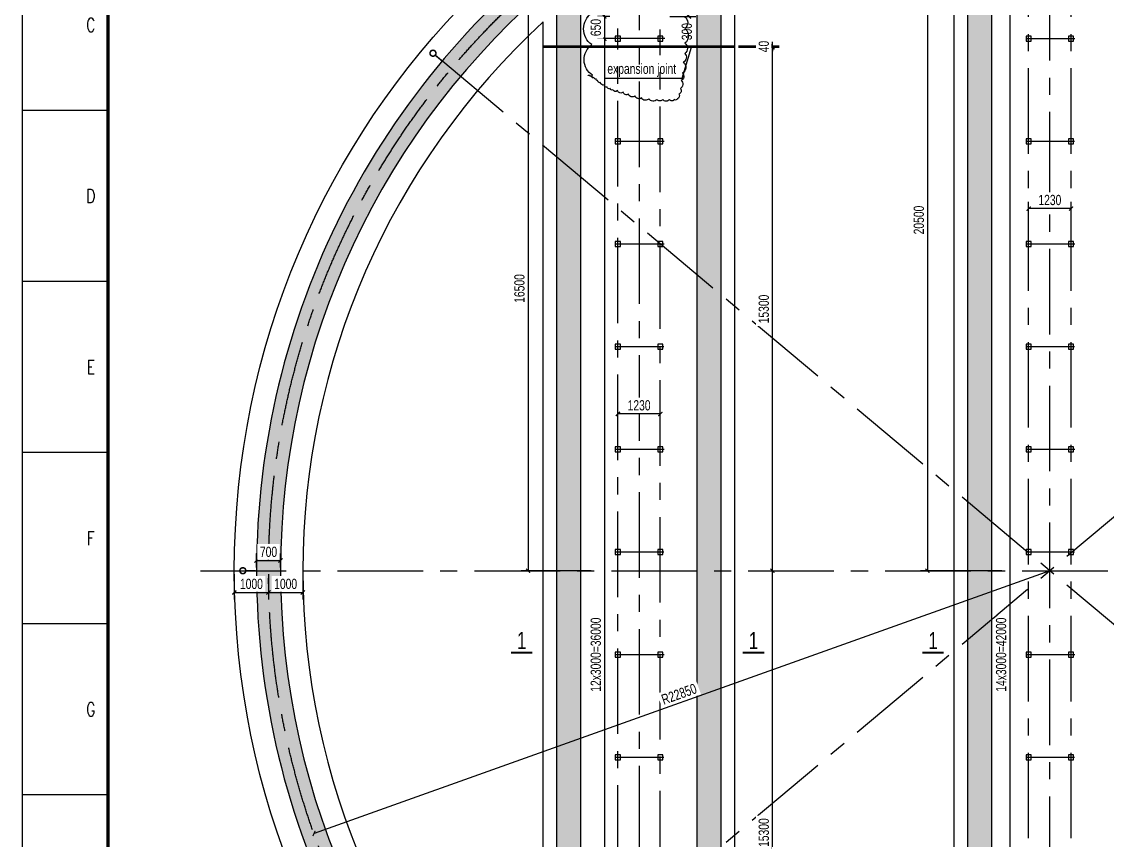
# Model space of a CAD drawing. Extents: x 707031 to 850566, y -411673 to -233438.
# Drawn here: x 707031 to 738745, y -269484 to -245563 of the extents above; entities that cross this region are included whole.
import ezdxf
from ezdxf.enums import TextEntityAlignment as Align

# ---------------------------------------------------------------- set-up
doc = ezdxf.new("R2010")
doc.units = 0
doc.header["$LTSCALE"] = 2000
doc.header["$MEASUREMENT"] = 0
doc.linetypes.add('CENTER', pattern=[2, 1.25, -0.25, 0.25, -0.25])
doc.layers.get('0').update_dxf_attribs({"linetype": 'CONTINUOUS'})
doc.layers.get('DEFPOINTS').update_dxf_attribs({"linetype": 'CONTINUOUS'})
for name, color, linetype in [('5', 7, 'CONTINUOUS'), ('S_01', 3, 'CONTINUOUS'), ('S_02', 151, 'CENTER'), ('S_04', 2, 'CONTINUOUS'), ('S_05', 7, 'CONTINUOUS'), ('S_05_DIMS', 7, 'CONTINUOUS'), ('S_06', 1, 'CONTINUOUS'), ('S_07', 9, 'CONTINUOUS'), ('TK', 1, 'CONTINUOUS')]:
    doc.layers.add(name, color=color, linetype=linetype)
doc.styles.add('KS', font='kstxt.shx', dxfattribs={"width": 0.75, "bigfont": 'kshz.shx'})
doc.styles.add('TK-HZ', font='txt.shx', dxfattribs={"width": 0.8, "bigfont": 'hztxt.shx'})
doc.dimstyles.new('DIM1', dxfattribs={"dimtxt": 300, "dimasz": 120, "dimexe": 200, "dimexo": 100, "dimgap": 100, "dimtad": 1, "dimdec": 0, "dimzin": 14, "dimdsep": 46, "dimtxsty": 'KS', "dimblk": 'ARCHTICK', "dimcen": -900, "dimclrd": 7, "dimclre": 7, "dimclrt": 2, "dimadec": 0, "dimazin": 0, "dimtfac": 1, "dimtdec": 0, "dimtix": 1, "dimtmove": 2, "dimatfit": 2, "dimfxl": 1, "dimtfill": 1, "dimtfillclr": 256, "dimtolj": 1, "dimtzin": 14, "dimarcsym": 0})
doc.dimstyles.new('KS100', dxfattribs={"dimtxt": 300, "dimasz": 120, "dimexe": 200, "dimexo": 100, "dimgap": 100, "dimtad": 1, "dimdec": 0, "dimzin": 14, "dimdsep": 46, "dimtxsty": 'KS', "dimblk": 'ARCHTICK', "dimcen": -900, "dimclrd": 7, "dimclre": 7, "dimclrt": 2, "dimadec": 0, "dimazin": 0, "dimtfac": 1, "dimtdec": 0, "dimtix": 1, "dimtmove": 2, "dimatfit": 2, "dimfxl": 1, "dimtfill": 1, "dimtfillclr": 256, "dimtolj": 1, "dimtzin": 14, "dimarcsym": 0})
doc.dimstyles.new('KS50', dxfattribs={"dimtxt": 300, "dimasz": 120, "dimexe": 200, "dimexo": 100, "dimgap": 100, "dimtad": 1, "dimdec": 0, "dimlfac": 0.5, "dimzin": 14, "dimdsep": 46, "dimtxsty": 'KS', "dimblk": 'ARCHTICK', "dimcen": -900, "dimclrd": 7, "dimclre": 7, "dimclrt": 2, "dimadec": 0, "dimazin": 0, "dimtfac": 1, "dimtdec": 0, "dimtix": 1, "dimtmove": 2, "dimatfit": 2, "dimfxl": 1, "dimtolj": 1, "dimtzin": 14, "dimarcsym": 0})

# ---------------------------------------------------------------- blocks, each defined once
blk = doc.blocks.new('_ArchTick')
at = {"color": 0, "linetype": 'ByBlock', "const_width": 0.3}
blk.add_lwpolyline([(-0.5, -0.5), (0.5, 0.5)], dxfattribs=at)
blk = doc.blocks.new('*D40')
at = {"layer": '5', "color": 7, "lineweight": -2, "ltscale": 10, "transparency": 16777216}
for p, q in [((735667, -241109), (733290, -241109)), ((733490, -241109), (733490, -261609)), ((735667, -261609), (733290, -261609))]:
    blk.add_line(p, q, dxfattribs=at)
at = {"layer": 'DEFPOINTS', "color": 0, "ltscale": 10, "transparency": 16777216}
for p in [(735767, -241109), (733490, -261609), (735767, -261609)]:
    blk.add_point(p, dxfattribs=at)
at = {"layer": '5', "color": 7, "lineweight": -2, "ltscale": 10, "transparency": 16777216, "xscale": 120, "yscale": 120, "zscale": 120}
for p, rotation in [((733490, -241109), 90), ((733490, -261609), 270)]:
    blk.add_blockref('_ArchTick', p, dxfattribs=dict(at, rotation=rotation))
at = {"layer": '5', "color": 2, "lineweight": -2, "ltscale": 10, "transparency": 16777216, "insert": (733240, -251359), "char_height": 300, "attachment_point": 5, "rotation": 90, "style": 'KS', "bg_fill": 3, "box_fill_scale": 1.25, "bg_fill_color": 256, "bg_fill_true_color": 13158600, "bg_fill_transparency": 0}
blk.add_mtext('\\A1;20500', dxfattribs=at)
blk = doc.blocks.new('*D41')
at = {"layer": '5', "color": 7, "lineweight": -2, "ltscale": 10, "transparency": 16777216}
for p, q in [((723667, -245109), (721622, -245109)), ((721822, -245109), (721822, -261609)), ((723667, -261609), (721622, -261609))]:
    blk.add_line(p, q, dxfattribs=at)
at = {"layer": 'DEFPOINTS', "color": 0, "ltscale": 10, "transparency": 16777216}
for p in [(723767, -245109), (721822, -261609), (723767, -261609)]:
    blk.add_point(p, dxfattribs=at)
at = {"layer": '5', "color": 7, "lineweight": -2, "ltscale": 10, "transparency": 16777216, "xscale": 120, "yscale": 120, "zscale": 120}
for p, rotation in [((721822, -245109), 90), ((721822, -261609), 270)]:
    blk.add_blockref('_ArchTick', p, dxfattribs=dict(at, rotation=rotation))
at = {"layer": '5', "color": 2, "lineweight": -2, "ltscale": 10, "transparency": 16777216, "insert": (721572, -253359), "char_height": 300, "attachment_point": 5, "rotation": 90, "style": 'KS', "bg_fill": 3, "box_fill_scale": 1.25, "bg_fill_color": 256, "bg_fill_true_color": 13158600, "bg_fill_transparency": 0}
blk.add_mtext('\\A1;16500', dxfattribs=at)
blk = doc.blocks.new('*D44')
at = {"layer": '5', "color": 7, "lineweight": -2, "transparency": 16777216}
for p, q in [((736447, -251307), (736447, -250825)), ((737687, -251307), (737687, -250825)), ((737687, -251025), (736447, -251025))]:
    blk.add_line(p, q, dxfattribs=at)
at = {"layer": 'DEFPOINTS', "color": 0, "transparency": 16777216}
for p in [(736447, -251025), (736447, -251407), (737687, -251407)]:
    blk.add_point(p, dxfattribs=at)
at = {"layer": '5', "color": 7, "lineweight": -2, "transparency": 16777216, "xscale": 120, "yscale": 120, "zscale": 120, "rotation": 180}
blk.add_blockref('_ArchTick', (736447, -251025), dxfattribs=at)
at = {"layer": '5', "color": 7, "lineweight": -2, "transparency": 16777216, "xscale": 120, "yscale": 120, "zscale": 120}
blk.add_blockref('_ArchTick', (737687, -251025), dxfattribs=at)
at = {"layer": '5', "color": 2, "transparency": 16777216, "insert": (737067, -250775), "char_height": 300, "attachment_point": 5, "style": 'KS', "bg_fill": 3, "box_fill_scale": 1.25, "bg_fill_color": 256, "bg_fill_true_color": 13158600, "bg_fill_transparency": 0}
blk.add_mtext('\\A1;1230', dxfattribs=at)
blk = doc.blocks.new('*D47')
at = {"layer": '5', "color": 7, "lineweight": -2, "transparency": 16777216}
for p, q in [((724447, -257307), (724447, -256825)), ((725687, -257307), (725687, -256825)), ((725687, -257025), (724447, -257025))]:
    blk.add_line(p, q, dxfattribs=at)
at = {"layer": 'DEFPOINTS', "color": 0, "transparency": 16777216}
for p in [(724447, -257025), (724447, -257407), (725687, -257407)]:
    blk.add_point(p, dxfattribs=at)
at = {"layer": '5', "color": 7, "lineweight": -2, "transparency": 16777216, "xscale": 120, "yscale": 120, "zscale": 120, "rotation": 180}
blk.add_blockref('_ArchTick', (724447, -257025), dxfattribs=at)
at = {"layer": '5', "color": 7, "lineweight": -2, "transparency": 16777216, "xscale": 120, "yscale": 120, "zscale": 120}
blk.add_blockref('_ArchTick', (725687, -257025), dxfattribs=at)
at = {"layer": '5', "color": 2, "transparency": 16777216, "insert": (725067, -256775), "char_height": 300, "attachment_point": 5, "style": 'KS', "bg_fill": 3, "box_fill_scale": 1.25, "bg_fill_color": 256, "bg_fill_true_color": 13158600, "bg_fill_transparency": 0}
blk.add_mtext('\\A1;1230', dxfattribs=at)
blk = doc.blocks.new('*D48')
at = {"layer": '5', "color": 7, "lineweight": -2, "transparency": 16777216}
for p, q in [((724217, -246059), (723853, -246059)), ((724053, -246059), (724053, -282059)), ((724347, -282059), (723853, -282059))]:
    blk.add_line(p, q, dxfattribs=at)
at = {"layer": 'DEFPOINTS', "color": 0, "transparency": 16777216}
for p in [(724317, -246059), (724053, -282059), (724447, -282059)]:
    blk.add_point(p, dxfattribs=at)
at = {"layer": '5', "color": 7, "lineweight": -2, "transparency": 16777216, "xscale": 120, "yscale": 120, "zscale": 120}
for p, rotation in [((724053, -246059), 90), ((724053, -282059), 270)]:
    blk.add_blockref('_ArchTick', p, dxfattribs=dict(at, rotation=rotation))
at = {"layer": '5', "color": 2, "transparency": 16777216, "insert": (723803, -264059), "char_height": 300, "attachment_point": 5, "rotation": 90, "style": 'KS', "bg_fill": 3, "box_fill_scale": 1.25, "bg_fill_color": 256, "bg_fill_true_color": 13158600, "bg_fill_transparency": 0}
blk.add_mtext('\\A1;12x3000=36000', dxfattribs=at)
blk = doc.blocks.new('*D49')
at = {"layer": '5', "color": 7, "lineweight": -2, "transparency": 16777216}
for p, q in [((736292, -243059), (735694, -243059)), ((735894, -243059), (735894, -285059)), ((736550, -285059), (735694, -285059))]:
    blk.add_line(p, q, dxfattribs=at)
at = {"layer": 'DEFPOINTS', "color": 0, "transparency": 16777216}
for p in [(736392, -243059), (735894, -285059), (736650, -285059)]:
    blk.add_point(p, dxfattribs=at)
at = {"layer": '5', "color": 7, "lineweight": -2, "transparency": 16777216, "xscale": 120, "yscale": 120, "zscale": 120}
for p, rotation in [((735894, -243059), 90), ((735894, -285059), 270)]:
    blk.add_blockref('_ArchTick', p, dxfattribs=dict(at, rotation=rotation))
at = {"layer": '5', "color": 2, "transparency": 16777216, "insert": (735644, -264059), "char_height": 300, "attachment_point": 5, "rotation": 90, "style": 'KS', "bg_fill": 3, "box_fill_scale": 1.25, "bg_fill_color": 256, "bg_fill_true_color": 13158600, "bg_fill_transparency": 0}
blk.add_mtext('\\A1;14x3000=42000', dxfattribs=at)
blk = doc.blocks.new('*D72')
at = {"layer": 'DEFPOINTS', "color": 0, "transparency": 16777216}
for p in [(737067, -261609), (715571, -269284)]:
    blk.add_point(p, dxfattribs=at)
at = {"layer": 'S_05', "color": 7, "lineweight": -2, "transparency": 16777216}
blk.add_line((737067, -261609), (715571, -269284), dxfattribs=at)
at = {"layer": 'S_05', "color": 7, "lineweight": -2, "transparency": 16777216, "xscale": 120, "yscale": 120, "zscale": 120, "rotation": 199.6496648935357}
blk.add_blockref('_ArchTick', (715571, -269284), dxfattribs=at)
at = {"layer": 'S_05', "color": 2, "transparency": 16777216, "insert": (726235, -265211), "char_height": 300, "attachment_point": 5, "rotation": 19.6497, "style": 'KS', "bg_fill": 3, "box_fill_scale": 1.25, "bg_fill_color": 256, "bg_fill_true_color": 13158600, "bg_fill_transparency": 0}
blk.add_mtext('\\A1;R22850', dxfattribs=at)
blk = doc.blocks.new('*D73')
at = {"layer": 'DEFPOINTS', "color": 0, "transparency": 16777216}
for p in [(713892, -261609), (714592, -261609)]:
    blk.add_point(p, dxfattribs=at)
at = {"layer": 'S_05', "color": 7, "lineweight": -2, "transparency": 16777216}
for p, q in [((713892, -261509), (713892, -261107)), ((713892, -261307), (714592, -261307)), ((714592, -261509), (714592, -261107))]:
    blk.add_line(p, q, dxfattribs=at)
at = {"layer": 'S_05', "color": 7, "lineweight": -2, "transparency": 16777216, "xscale": 120, "yscale": 120, "zscale": 120, "rotation": 180}
blk.add_blockref('_ArchTick', (713892, -261307), dxfattribs=at)
at = {"layer": 'S_05', "color": 7, "lineweight": -2, "transparency": 16777216, "xscale": 120, "yscale": 120, "zscale": 120}
blk.add_blockref('_ArchTick', (714592, -261307), dxfattribs=at)
at = {"layer": 'S_05', "color": 2, "transparency": 16777216, "insert": (714242, -261057), "char_height": 300, "attachment_point": 5, "style": 'KS', "bg_fill": 3, "box_fill_scale": 1.25, "bg_fill_color": 256, "bg_fill_true_color": 13158600, "bg_fill_transparency": 0}
blk.add_mtext('\\A1;700', dxfattribs=at)
at = {"layer": 'DEFPOINTS', "color": 0, "transparency": 16777216}
blk.add_point((714592, -261307), dxfattribs=at)
blk = doc.blocks.new('*D74')
at = {"layer": 'S_05', "color": 7, "lineweight": -2, "transparency": 16777216}
for p, q in [((713242, -261709), (713242, -262443)), ((714242, -261709), (714242, -262443)), ((713242, -262243), (714242, -262243))]:
    blk.add_line(p, q, dxfattribs=at)
at = {"layer": 'S_05', "color": 7, "lineweight": -2, "transparency": 16777216, "xscale": 120, "yscale": 120, "zscale": 120, "rotation": 180}
blk.add_blockref('_ArchTick', (713242, -262243), dxfattribs=at)
at = {"layer": 'S_05', "color": 7, "lineweight": -2, "transparency": 16777216, "xscale": 120, "yscale": 120, "zscale": 120}
blk.add_blockref('_ArchTick', (714242, -262243), dxfattribs=at)
at = {"layer": 'S_05', "color": 2, "transparency": 16777216, "insert": (713742, -261993), "char_height": 300, "attachment_point": 5, "style": 'KS', "bg_fill": 3, "box_fill_scale": 1.25, "bg_fill_color": 256, "bg_fill_true_color": 13158600, "bg_fill_transparency": 0}
blk.add_mtext('\\A1;1000', dxfattribs=at)
at = {"layer": 'DEFPOINTS', "color": 0, "transparency": 16777216}
for p in [(713242, -261609), (714242, -261609), (714242, -262243)]:
    blk.add_point(p, dxfattribs=at)
blk = doc.blocks.new('*D75')
at = {"layer": 'S_05', "color": 7, "lineweight": -2, "transparency": 16777216}
for p, q in [((714242, -261709), (714242, -262443)), ((715242, -261709), (715242, -262443)), ((714242, -262243), (715242, -262243))]:
    blk.add_line(p, q, dxfattribs=at)
at = {"layer": 'S_05', "color": 7, "lineweight": -2, "transparency": 16777216, "xscale": 120, "yscale": 120, "zscale": 120, "rotation": 180}
blk.add_blockref('_ArchTick', (714242, -262243), dxfattribs=at)
at = {"layer": 'S_05', "color": 7, "lineweight": -2, "transparency": 16777216, "xscale": 120, "yscale": 120, "zscale": 120}
blk.add_blockref('_ArchTick', (715242, -262243), dxfattribs=at)
at = {"layer": 'S_05', "color": 2, "transparency": 16777216, "insert": (714742, -261993), "char_height": 300, "attachment_point": 5, "style": 'KS', "bg_fill": 3, "box_fill_scale": 1.25, "bg_fill_color": 256, "bg_fill_true_color": 13158600, "bg_fill_transparency": 0}
blk.add_mtext('\\A1;1000', dxfattribs=at)
at = {"layer": 'DEFPOINTS', "color": 0, "transparency": 16777216}
for p in [(714242, -261609), (715242, -261609), (715242, -262243)]:
    blk.add_point(p, dxfattribs=at)
blk = doc.blocks.new('*D77')
at = {"layer": 'DEFPOINTS', "color": 0, "transparency": 16777216}
for p in [(728627, -261609), (728961, -261609), (727867, -276909)]:
    blk.add_point(p, dxfattribs=at)
at = {"layer": 'S_01', "color": 7, "lineweight": -2, "transparency": 16777216}
for p, q in [((728727, -261609), (729161, -261609)), ((728961, -276909), (728961, -261609)), ((727967, -276909), (729161, -276909))]:
    blk.add_line(p, q, dxfattribs=at)
at = {"layer": 'S_01', "color": 7, "lineweight": -2, "transparency": 16777216, "xscale": 120, "yscale": 120, "zscale": 120}
for p, rotation in [((728961, -261609), 90), ((728961, -276909), 270)]:
    blk.add_blockref('_ArchTick', p, dxfattribs=dict(at, rotation=rotation))
at = {"layer": 'S_01', "color": 2, "transparency": 16777216, "insert": (728711, -269259), "char_height": 300, "attachment_point": 5, "rotation": 90, "style": 'KS', "bg_fill": 3, "box_fill_scale": 1.25, "bg_fill_color": 256, "bg_fill_true_color": 13158600, "bg_fill_transparency": 0}
blk.add_mtext('\\A1;15300', dxfattribs=at)
blk = doc.blocks.new('*D78')
at = {"layer": 'DEFPOINTS', "color": 0, "transparency": 16777216}
for p in [(727867, -246309), (728961, -246309), (728627, -261609)]:
    blk.add_point(p, dxfattribs=at)
at = {"layer": 'S_01', "color": 7, "lineweight": -2, "transparency": 16777216}
for p, q in [((727967, -246309), (729161, -246309)), ((728961, -261609), (728961, -246309)), ((728727, -261609), (729161, -261609))]:
    blk.add_line(p, q, dxfattribs=at)
at = {"layer": 'S_01', "color": 7, "lineweight": -2, "transparency": 16777216, "xscale": 120, "yscale": 120, "zscale": 120}
for p, rotation in [((728961, -246309), 90), ((728961, -261609), 270)]:
    blk.add_blockref('_ArchTick', p, dxfattribs=dict(at, rotation=rotation))
at = {"layer": 'S_01', "color": 2, "transparency": 16777216, "insert": (728711, -253959), "char_height": 300, "attachment_point": 5, "rotation": 90, "style": 'KS', "bg_fill": 3, "box_fill_scale": 1.25, "bg_fill_color": 256, "bg_fill_true_color": 13158600, "bg_fill_transparency": 0}
blk.add_mtext('\\A1;15300', dxfattribs=at)
blk = doc.blocks.new('*D79')
at = {"layer": 'DEFPOINTS', "color": 0, "transparency": 16777216}
for p in [(727867, -246269), (727867, -246309)]:
    blk.add_point(p, dxfattribs=at)
at = {"layer": 'S_01', "color": 7, "lineweight": -2, "transparency": 16777216}
for p, q in [((727967, -246269), (729161, -246269)), ((727967, -246309), (729161, -246309)), ((728961, -246269), (728961, -246149)), ((728961, -246309), (728961, -246269)), ((728961, -246309), (728961, -246429))]:
    blk.add_line(p, q, dxfattribs=at)
at = {"layer": 'S_01', "color": 7, "lineweight": -2, "transparency": 16777216, "xscale": 120, "yscale": 120, "zscale": 120}
for p, rotation in [((728961, -246269), 270), ((728961, -246309), 90)]:
    blk.add_blockref('_ArchTick', p, dxfattribs=dict(at, rotation=rotation))
at = {"layer": 'S_01', "color": 2, "transparency": 16777216, "insert": (728711, -246289), "char_height": 300, "attachment_point": 5, "rotation": 90, "style": 'KS', "bg_fill": 3, "box_fill_scale": 1.25, "bg_fill_color": 256, "bg_fill_true_color": 13158600, "bg_fill_transparency": 0}
blk.add_mtext('\\A1;40', dxfattribs=at)
at = {"layer": 'DEFPOINTS', "color": 0, "transparency": 16777216}
blk.add_point((728961, -246269), dxfattribs=at)
blk = doc.blocks.new('*D94')
at = {"layer": 'DEFPOINTS', "color": 0, "transparency": 16777216}
for p in [(754801, -246728), (742363, -260353), (712257, -261609), (761312, -261609), (719333, -276489)]:
    blk.add_point(p, dxfattribs=at)
at = {"layer": 'S_05', "color": 7, "lineweight": -2, "transparency": 16777216}
blk.add_arc((737067, -261609), 5442, 0, 40, dxfattribs=at)
at = {"layer": 'S_05', "color": 7, "lineweight": -2, "transparency": 16777216, "xscale": 120, "yscale": 120, "zscale": 120}
for p, rotation in [((741236, -258110), 130.0000000001387), ((742509, -261609), 270)]:
    blk.add_blockref('_ArchTick', p, dxfattribs=dict(at, rotation=rotation))
at = {"layer": 'S_05', "color": 2, "transparency": 16777216, "insert": (742416, -259662), "char_height": 300, "attachment_point": 5, "rotation": 290, "style": 'KS'}
blk.add_mtext('\\A1;40.00°', dxfattribs=at)
blk = doc.blocks.new('*D95')
at = {"layer": 'DEFPOINTS', "color": 0, "transparency": 16777216}
for p in [(719333, -246728), (712257, -261609), (761312, -261609), (741930, -264051), (754801, -276489)]:
    blk.add_point(p, dxfattribs=at)
at = {"layer": 'S_05', "color": 7, "lineweight": -2, "transparency": 16777216}
blk.add_arc((737067, -261609), 5442, 320, 0, dxfattribs=at)
at = {"layer": 'S_05', "color": 7, "lineweight": -2, "transparency": 16777216, "xscale": 120, "yscale": 120, "zscale": 120}
for p, rotation in [((742509, -261609), 90.00000000000007), ((741236, -265107), 229.9999999998614)]:
    blk.add_blockref('_ArchTick', p, dxfattribs=dict(at, rotation=rotation))
at = {"layer": 'S_05', "color": 2, "transparency": 16777216, "insert": (741946, -263384), "char_height": 300, "attachment_point": 5, "rotation": 70, "style": 'KS'}
blk.add_mtext('\\A1;40.00°', dxfattribs=at)
blk = doc.blocks.new('A1-1')
at = {"layer": 'TK', "color": 7}
for p, q in [((2500, 44700), (0, 44700)), ((2500, 39700), (0, 39700)), ((2500, 34700), (0, 34700)), ((2500, 29700), (0, 29700)), ((2500, 24700), (0, 24700))]:
    blk.add_line(p, q, dxfattribs=at)
for points, const_width in [([(0, 0), (84100, 0), (84100, 59400), (0, 59400)], 35), ([(2500, 1000), (83100, 1000), (83100, 58400), (2500, 58400)], 100)]:
    blk.add_lwpolyline(points, close=True, dxfattribs=dict(at, const_width=const_width))
at = {"layer": 'TK', "color": 7, "style": 'TK-HZ', "width": 0.75}
for s, p in [('C', (2000, 47200)), ('D', (2000, 42200)), ('E', (2000, 37200)), ('F', (2000, 32200)), ('G', (2000, 27200))]:
    blk.add_text(s, height=400, dxfattribs=at).set_placement(p, align=Align.MIDDLE_CENTER)
blk = doc.blocks.new('*D120')
at = {"layer": 'DEFPOINTS', "color": 0, "transparency": 16777216}
for p in [(725867, -245109), (726522, -245109), (725867, -245409)]:
    blk.add_point(p, dxfattribs=at)
at = {"layer": 'S_05_DIMS', "color": 7, "lineweight": -2, "transparency": 16777216}
for p, q in [((725967, -245109), (726722, -245109)), ((726522, -245409), (726522, -245109)), ((725967, -245409), (726722, -245409))]:
    blk.add_line(p, q, dxfattribs=at)
at = {"layer": 'S_05_DIMS', "color": 7, "lineweight": -2, "transparency": 16777216, "xscale": 120, "yscale": 120, "zscale": 120, "rotation": 90}
blk.add_blockref('_ArchTick', (726522, -245109), dxfattribs=at)
at = {"layer": 'S_05_DIMS', "color": 2, "transparency": 16777216, "insert": (726462, -245853), "char_height": 300, "attachment_point": 5, "rotation": 90, "style": 'KS', "bg_fill": 3, "box_fill_scale": 1.25, "bg_fill_color": 256, "bg_fill_true_color": 13158600, "bg_fill_transparency": 0}
blk.add_mtext('\\A1;300', dxfattribs=at)
at = {"layer": 'S_05_DIMS', "color": 7, "lineweight": -2, "transparency": 16777216, "xscale": 120, "yscale": 120, "zscale": 120, "rotation": 270}
blk.add_blockref('_ArchTick', (726522, -245409), dxfattribs=at)
blk = doc.blocks.new('*D128')
at = {"color": 7, "lineweight": -2, "transparency": 16777216}
for p, q in [((724217, -245409), (723853, -245409)), ((724053, -245409), (724053, -245289)), ((724053, -245409), (724053, -246059)), ((724347, -246059), (723853, -246059)), ((724053, -246059), (724053, -246179))]:
    blk.add_line(p, q, dxfattribs=at)
at = {"layer": 'DEFPOINTS', "color": 0, "transparency": 16777216}
for p in [(724317, -245409), (724447, -246059)]:
    blk.add_point(p, dxfattribs=at)
at = {"color": 7, "lineweight": -2, "transparency": 16777216, "xscale": 120, "yscale": 120, "zscale": 120}
for p, rotation in [((724053, -245409), 270), ((724053, -246059), 90)]:
    blk.add_blockref('_ArchTick', p, dxfattribs=dict(at, rotation=rotation))
at = {"color": 2, "transparency": 16777216, "insert": (723803, -245734), "char_height": 300, "attachment_point": 5, "rotation": 90, "style": 'KS', "bg_fill": 3, "box_fill_scale": 1.25, "bg_fill_color": 256, "bg_fill_true_color": 13158600, "bg_fill_transparency": 0}
blk.add_mtext('\\A1;650', dxfattribs=at)
at = {"layer": 'DEFPOINTS', "color": 0, "transparency": 16777216}
blk.add_point((724053, -246059), dxfattribs=at)

msp = doc.modelspace()

# ---------------------------------------------------------------- hatches: boundary and pattern name
at = {"layer": 'S_07'}
for points in [[(727467.173, -241286.972, -0.083780055), (734667.173, -239262.037), (734667.173, -241068.528), (735367.173, -241068.528), (735367.173, -238495.963, 0.097086611), (726767.173, -240848.214), (726767.173, -246268.528), (727467.173, -246268.528)], [(727467.173, -276948.528), (726767.173, -276948.528), (726767.173, -282368.841, 0.097086611), (735367.173, -284721.092), (735367.173, -241108.528), (734667.173, -241108.528), (734667.173, -283955.018, -0.083780055), (727467.173, -281930.083)], [(723367.173, -280300.521), (723367.173, -276948.528), (722667.173, -276948.528), (722667.173, -278864.414, -0.467956249), (722667.173, -244352.641), (722667.173, -276908.528), (723367.173, -276908.528), (723367.173, -242916.534, 0.506901522)], [(726767.173, -276908.528), (727467.173, -276908.528), (727467.173, -246308.528), (726767.173, -246308.528)]]:
    msp.add_hatch(color=256, dxfattribs=at).paths.add_polyline_path(points)

# ---------------------------------------------------------------- linework, layer by layer
at = {"layer": 'S_01', "lineweight": -2}
for p, q in [((726767.173, -282368.841), (726767.173, -240848.214)), ((727467.173, -281930.083), (727467.173, -241286.972)), ((727867.173, -281399.703), (727867.173, -241817.352))]:
    msp.add_line(p, q, dxfattribs=at)
at = {"layer": 'S_01'}
for points in [[(736372.178, -246133.528), (736522.178, -246133.528), (736522.178, -245983.528), (736372.178, -245983.528)], [(737612.178, -246133.528), (737762.178, -246133.528), (737762.178, -245983.528), (737612.178, -245983.528)], [(724372.178, -249133.528), (724522.178, -249133.528), (724522.178, -248983.528), (724372.178, -248983.528)], [(725612.178, -249133.528), (725762.178, -249133.528), (725762.178, -248983.528), (725612.178, -248983.528)], [(736372.178, -249133.528), (736522.178, -249133.528), (736522.178, -248983.528), (736372.178, -248983.528)], [(737612.178, -249133.528), (737762.178, -249133.528), (737762.178, -248983.528), (737612.178, -248983.528)], [(724372.178, -252133.528), (724522.178, -252133.528), (724522.178, -251983.528), (724372.178, -251983.528)], [(725612.178, -252133.528), (725762.178, -252133.528), (725762.178, -251983.528), (725612.178, -251983.528)], [(736372.178, -252133.528), (736522.178, -252133.528), (736522.178, -251983.528), (736372.178, -251983.528)], [(737612.178, -252133.528), (737762.178, -252133.528), (737762.178, -251983.528), (737612.178, -251983.528)], [(724372.178, -255133.528), (724522.178, -255133.528), (724522.178, -254983.528), (724372.178, -254983.528)], [(725612.178, -255133.528), (725762.178, -255133.528), (725762.178, -254983.528), (725612.178, -254983.528)], [(736372.178, -255133.528), (736522.178, -255133.528), (736522.178, -254983.528), (736372.178, -254983.528)], [(737612.178, -255133.528), (737762.178, -255133.528), (737762.178, -254983.528), (737612.178, -254983.528)], [(724372.178, -258133.528), (724522.178, -258133.528), (724522.178, -257983.528), (724372.178, -257983.528)], [(725612.178, -258133.528), (725762.178, -258133.528), (725762.178, -257983.528), (725612.178, -257983.528)], [(736372.178, -258133.528), (736522.178, -258133.528), (736522.178, -257983.528), (736372.178, -257983.528)], [(737612.178, -258133.528), (737762.178, -258133.528), (737762.178, -257983.528), (737612.178, -257983.528)], [(724372.178, -261133.528), (724522.178, -261133.528), (724522.178, -260983.528), (724372.178, -260983.528)], [(725612.178, -261133.528), (725762.178, -261133.528), (725762.178, -260983.528), (725612.178, -260983.528)], [(736372.178, -261133.528), (736522.178, -261133.528), (736522.178, -260983.528), (736372.178, -260983.528)], [(737612.178, -261133.528), (737762.178, -261133.528), (737762.178, -260983.528), (737612.178, -260983.528)], [(724372.178, -264133.528), (724522.178, -264133.528), (724522.178, -263983.528), (724372.178, -263983.528)], [(725612.178, -264133.528), (725762.178, -264133.528), (725762.178, -263983.528), (725612.178, -263983.528)], [(736372.178, -264133.528), (736522.178, -264133.528), (736522.178, -263983.528), (736372.178, -263983.528)], [(737612.178, -264133.528), (737762.178, -264133.528), (737762.178, -263983.528), (737612.178, -263983.528)], [(724372.178, -267133.528), (724522.178, -267133.528), (724522.178, -266983.528), (724372.178, -266983.528)], [(725612.178, -267133.528), (725762.178, -267133.528), (725762.178, -266983.528), (725612.178, -266983.528)], [(736372.178, -267133.528), (736522.178, -267133.528), (736522.178, -266983.528), (736372.178, -266983.528)], [(737612.178, -267133.528), (737762.178, -267133.528), (737762.178, -266983.528), (737612.178, -266983.528)]]:
    msp.add_lwpolyline(points, close=True, dxfattribs=at)
at = {"layer": 'S_01', "lineweight": -2}
msp.add_circle((737067.173, -261608.528), 23825, dxfattribs=at)
for radius, start, end in [(23175, 126.2389609, 233.7610391), (22475, 129.8449248, 230.1550752), (21825, 132.697018, 227.302982)]:
    msp.add_arc((737067.173, -261608.528), radius, start, end, dxfattribs=at)
at = {"layer": 'S_02'}
for p, q in [((737067.173, -286700.189), (737067.173, -238999.353)), ((736447.178, -285425.459), (736447.178, -242470.414)), ((737687.178, -285425.459), (737687.178, -242478.369)), ((725067.173, -243310.52), (725067.173, -282190.817)), ((724447.178, -282375.005), (724447.178, -245762.188)), ((725687.178, -282539.995), (725687.178, -245790.355)), ((736372.178, -246058.528), (737801.062, -246058.528)), ((724372.178, -249058.528), (725801.062, -249058.528)), ((736372.178, -249058.528), (737789.718, -249058.528)), ((724372.178, -252058.528), (725801.062, -252058.528)), ((736372.178, -252058.528), (737801.062, -252058.528)), ((724372.178, -255058.528), (725789.718, -255058.528)), ((736372.178, -255058.528), (737789.718, -255058.528)), ((724372.178, -258058.528), (725801.062, -258058.528)), ((736372.178, -258058.528), (737801.062, -258058.528)), ((724372.178, -261058.528), (725789.718, -261058.528)), ((736372.178, -261058.528), (737789.718, -261058.528)), ((712256.871, -261608.528), (761312.424, -261608.528)), ((724372.178, -264058.528), (725801.062, -264058.528)), ((736372.178, -264058.528), (737801.062, -264058.528)), ((724372.178, -267058.528), (725789.718, -267058.528)), ((736372.178, -267058.528), (737789.718, -267058.528))]:
    msp.add_line(p, q, dxfattribs=at)
msp.add_circle((737067.173, -261608.528), 22825, dxfattribs=at)
at = {"layer": 'S_04'}
msp.add_line((726321.668, -247216.178), (726598.405, -246303.528), dxfattribs=at)
at = {"layer": 'S_06', "const_width": 45}
msp.add_lwpolyline([(718959.145, -246484.156, 1), (719133.048, -246484.156, 1)], format="xyb", close=True, dxfattribs=at)
at = {"layer": 'S_06', "ltscale": 2, "const_width": 45}
msp.add_lwpolyline([(719333.244, -246727.994), (719108.753, -246539.624)], dxfattribs=at)

# ---------------------------------------------------------------- next in the draw order: dimensions: what is measured, and where the dimension line sits
at = {"layer": '5', "lineweight": -2, "ltscale": 10}
for base, p1, p2, picture, middle in [((733489.896, -261608.528), (735767.173, -241108.528), (735767.173, -261608.528), '*D40', (733239.896, -251358.528)), ((721822.103, -261608.528), (723767.173, -245108.528), (723767.173, -261608.528), '*D41', (721572.103, -253358.528))]:
    dim = msp.add_linear_dim(base=base, p1=p1, p2=p2, angle=270, dimstyle='KS100', override={"dimlfac": 1, "dimadec": 2}, dxfattribs=at)
    dim.commit()
    dim.dimension.update_dxf_attribs({"geometry": picture, "text_midpoint": middle})
at = {"layer": '5'}
for base, p1, p2, picture, middle in [((736447.178, -251025.369), (737687.178, -251407.052), (736447.178, -251407.052), '*D44', (737067.178, -250775.369)), ((724447.178, -257025.369), (725687.178, -257407.052), (724447.178, -257407.052), '*D47', (725067.178, -256775.369))]:
    dim = msp.add_linear_dim(base=base, p1=p1, p2=p2, angle=180, text='1230', dimstyle='KS100', override={"dimlfac": 1, "dimadec": 2}, dxfattribs=at)
    dim.commit()
    dim.dimension.update_dxf_attribs({"geometry": picture, "text_midpoint": middle})
at = {"layer": 'S_05'}
dim = msp.add_linear_dim(base=(714592.173, -261307.169), p1=(713892.173, -261608.528), p2=(714592.173, -261608.528), dimstyle='DIM1', dxfattribs=at)
dim.commit()
dim.dimension.update_dxf_attribs({"geometry": '*D73', "text_midpoint": (714242.173, -261057.169)})

# ---------------------------------------------------------------- next in the draw order: linework, layer by layer
at = {"layer": 'S_01', "lineweight": -2}
for p, q in [((734667.173, -283955.018), (734667.173, -239262.037)), ((734267.173, -283253.172), (734267.173, -239963.883)), ((723367.173, -280300.521), (723367.173, -242916.534)), ((722667.173, -278864.414), (722667.173, -244352.641)), ((722267.173, -277648.809), (722267.173, -245568.246))]:
    msp.add_line(p, q, dxfattribs=at)

# ---------------------------------------------------------------- next in the draw order: dimensions: what is measured, and where the dimension line sits
at = {"layer": '5'}
for base, p1, p2, text, picture, middle in [((735893.781, -285058.528), (736391.625, -243058.528), (736649.623, -285058.528), '14x3000=<>', '*D49', (735643.781, -264058.528)), ((724052.695, -282058.528), (724317.178, -246058.528), (724447.178, -282058.528), '12x3000=<>', '*D48', (723802.695, -264058.528))]:
    dim = msp.add_linear_dim(base=base, p1=p1, p2=p2, angle=90, text=text, dimstyle='KS100', override={"dimlfac": 1, "dimadec": 2}, dxfattribs=at)
    dim.commit()
    dim.dimension.update_dxf_attribs({"geometry": picture, "text_midpoint": middle})
at = {"layer": 'S_05'}
dim = msp.add_linear_dim(base=(714242.173, -262242.786), p1=(713242.173, -261608.528), p2=(714242.173, -261608.528), dimstyle='DIM1', dxfattribs=at)
dim.commit()
dim.dimension.update_dxf_attribs({"geometry": '*D74', "text_midpoint": (713742.173, -261992.786)})

# ---------------------------------------------------------------- next in the draw order: linework, layer by layer
at = {"layer": 'S_01', "lineweight": -2}
for p, q in [((735367.173, -284721.092), (735367.173, -238495.963)), ((722267.173, -246268.528), (727867.173, -246268.528)), ((722267.173, -246308.528), (727867.173, -246308.528))]:
    msp.add_line(p, q, dxfattribs=at)
at = {"layer": 'S_04'}
msp.add_line((724072.178, -247216.178), (726321.668, -247216.178), dxfattribs=at)
at = {"layer": 'S_06', "const_width": 45}
msp.add_lwpolyline([(713423.86, -261662.203, 1), (713557.077, -261550.42, 1)], format="xyb", close=True, dxfattribs=at)
at = {"layer": 'S_06', "ltscale": 2, "const_width": 45}
msp.add_lwpolyline([(713867.173, -261608.528), (713574.121, -261608.528)], dxfattribs=at)

# ---------------------------------------------------------------- next in the draw order: texts
at = {"layer": 'S_04', "style": 'KS', "width": 0.75}
msp.add_text('expansion joint', height=300, dxfattribs=at).set_placement((724139.908, -247086.933))

# ---------------------------------------------------------------- next in the draw order: dimensions: what is measured, and where the dimension line sits
at = {"layer": 'S_05'}
dim = msp.add_linear_dim(base=(715242.173, -262242.786), p1=(714242.173, -261608.528), p2=(715242.173, -261608.528), dimstyle='DIM1', dxfattribs=at)
dim.commit()
dim.dimension.update_dxf_attribs({"geometry": '*D75', "text_midpoint": (714742.173, -261992.786)})

# ---------------------------------------------------------------- next in the draw order: dimensions: what is measured, and where the dimension line sits
dim = msp.add_radius_dim(center=(737067.173, -261608.528), mpoint=(715571.357, -269283.846), text='R22850', dimstyle='DIM1', dxfattribs=at)
dim.commit()
dim.dimension.update_dxf_attribs({"geometry": '*D72', "text_midpoint": (726235.198, -265210.745)})

# ---------------------------------------------------------------- next in the draw order: linework, layer by layer
at = {"layer": 'S_01', "const_width": 60}
for points in [[(721323.432, -263997.768), (721948.432, -263997.768)], [(733342.329, -263997.768), (733967.329, -263997.768)]]:
    msp.add_lwpolyline(points, dxfattribs=at)
at = {"layer": 'S_02'}
for p, q in [((754801.102, -246727.994), (719333.244, -276489.061)), ((754801.102, -276489.061), (719333.244, -246727.994))]:
    msp.add_line(p, q, dxfattribs=at)

# ---------------------------------------------------------------- next in the draw order: texts
at = {"layer": 'S_01', "style": 'KS', "width": 0.75}
for p in [(721635.932, -263647.768), (733654.829, -263647.768)]:
    msp.add_text('1', height=500, dxfattribs=at).set_placement(p, align=Align.MIDDLE_CENTER)

# ---------------------------------------------------------------- next in the draw order: dimensions: what is measured, and where the dimension line sits
at = {"layer": 'S_01'}
dim = msp.add_linear_dim(base=(728961.195, -261608.528), p1=(727867.173, -276908.528), p2=(728626.802, -261608.528), angle=90, dimstyle='DIM1', dxfattribs=at)
dim.commit()
dim.dimension.update_dxf_attribs({"geometry": '*D77', "text_midpoint": (728711.195, -269258.528)})

# ---------------------------------------------------------------- next in the draw order: linework, layer by layer
at = {"layer": 'S_01', "const_width": 60}
msp.add_lwpolyline([(728096.756, -263997.768), (728721.756, -263997.768)], dxfattribs=at)

# ---------------------------------------------------------------- next in the draw order: texts
at = {"layer": 'S_01', "style": 'KS', "width": 0.75}
msp.add_text('1', height=500, dxfattribs=at).set_placement((728409.256, -263647.768), align=Align.MIDDLE_CENTER)

# ---------------------------------------------------------------- next in the draw order: dimensions: what is measured, and where the dimension line sits
at = {"layer": 'S_01'}
dim = msp.add_linear_dim(base=(728961.195, -246308.528), p1=(728626.802, -261608.528), p2=(727867.173, -246308.528), angle=90, dimstyle='DIM1', dxfattribs=at)
dim.commit()
dim.dimension.update_dxf_attribs({"geometry": '*D78', "text_midpoint": (728711.195, -253958.528)})

# ---------------------------------------------------------------- next in the draw order: dimensions: what is measured, and where the dimension line sits
dim = msp.add_linear_dim(base=(728961.195, -246268.528), p1=(727867.173, -246308.528), p2=(727867.173, -246268.528), angle=90, dimstyle='DIM1', dxfattribs=at)
dim.commit()
dim.dimension.update_dxf_attribs({"geometry": '*D79', "text_midpoint": (728711.195, -246288.528)})
at = {"layer": 'S_05'}
for base, line1, picture, middle in [((742362.594, -260353.49), ((754801.102, -246727.994), (719333.244, -276489.061)), '*D94', (742416.01, -259661.71)), ((741930.423, -264050.944), ((754801.102, -276489.061), (719333.244, -246727.994)), '*D95', (741946.164, -263384.335))]:
    dim = msp.add_angular_dim_2l(base=base, line1=line1, line2=((712256.871, -261608.528), (761312.424, -261608.528)), dimstyle='KS50', override={"dimadec": 2}, dxfattribs=at)
    dim.commit()
    dim.dimension.update_dxf_attribs({"geometry": picture, "text_midpoint": middle})

# ---------------------------------------------------------------- next in the draw order: block references
at = {"layer": 'TK', "color": 7}
msp.add_blockref('A1-1', (707048.599, -292855.813), dxfattribs=at)

# ---------------------------------------------------------------- next in the draw order: dimensions: what is measured, and where the dimension line sits
at = {"layer": 'S_05_DIMS'}
dim = msp.add_linear_dim(base=(726522.123, -245108.528), p1=(725867.178, -245408.528), p2=(725867.178, -245108.528), angle=90, dimstyle='KS100', dxfattribs=at)
dim.commit()
dim.dimension.update_dxf_attribs({"geometry": '*D120', "text_midpoint": (726462.446, -245853.418), "dimtype": 160})

# ---------------------------------------------------------------- next in the draw order: linework, layer by layer
at = {"layer": 'S_01'}
msp.add_lwpolyline([(725612.178, -246133.528), (725762.178, -246133.528), (725762.178, -245983.528), (725612.178, -245983.528)], close=True, dxfattribs=at)
at = {"layer": 'S_02'}
msp.add_line((725817.178, -246058.528), (724317.178, -246058.528), dxfattribs=at)

# ---------------------------------------------------------------- next in the draw order: dimensions: what is measured, and where the dimension line sits
dim = msp.add_linear_dim(base=(724052.695, -246058.528), p1=(724317.178, -245408.528), p2=(724447.178, -246058.528), angle=90, dimstyle='KS100', override={"dimfxl": 2})
dim.commit()
dim.dimension.update_dxf_attribs({"geometry": '*D128', "text_midpoint": (723802.695, -245733.528)})

# ---------------------------------------------------------------- next in the draw order: linework, layer by layer
at = {"layer": 'S_01'}
msp.add_lwpolyline([(724372.178, -246133.528), (724522.178, -246133.528), (724522.178, -245983.528), (724372.178, -245983.528)], close=True, dxfattribs=at)
at = {"layer": 'S_04', "color": 1}
for points in [[(723705.473, -247172.375, -0.52056705), (723705.473, -247129.634, -0.52056705), (723705.473, -247129.634, -0.52056705), (723684.084, -246232.073, -0.52056705), (723684.084, -246232.073, -0.52056705), (723684.084, -245313.14, -0.52056705)], [(726400.444, -245419.992, -0.52056705), (726400.444, -245761.922, -0.52056705), (726400.444, -245761.922, -0.52056705), (726400.444, -246189.332, -0.52056705), (726400.444, -246189.332, -0.52056705), (726400.444, -246488.519, -0.52056705), (726400.444, -246488.519, -0.52056705), (726357.668, -246744.965, -0.52056705), (726357.668, -246744.965, -0.52056705), (726336.279, -247065.522, -0.52056705), (726336.279, -247065.522, -0.52056705), (726293.503, -247279.227, -0.52056705), (726293.503, -247279.227, -0.52056705), (726272.113, -247514.303, -0.52056705), (726272.113, -247514.303, -0.52056705), (726229.335, -247685.268, -0.52056705), (726229.335, -247685.268, -0.52056705), (726186.559, -247813.491, -0.52056705), (726186.559, -247813.491, -0.52056705), (726165.17, -247834.861, -0.52056705), (726165.17, -247834.861, -0.52056705), (726101.005, -247834.861, -0.52056705), (726101.005, -247834.861, -0.52056705), (725951.283, -247834.861, -0.52056705), (725951.283, -247834.861, -0.52056705), (725758.784, -247834.861, -0.52056705), (725758.784, -247834.861, -0.52056705), (725587.676, -247834.861, -0.52056705), (725587.676, -247834.861, -0.52056705), (725352.401, -247813.491, -0.52056705), (725352.401, -247813.491, -0.52056705), (725138.514, -247792.12, -0.52056705), (725138.514, -247792.12, -0.52056705), (724946.016, -247728.009, -0.52056705), (724946.016, -247728.009, -0.52056705), (724753.518, -247685.268, -0.52056705), (724753.518, -247685.268, -0.52056705), (724603.798, -247621.155, -0.52056705), (724603.798, -247621.155, -0.52056705), (724432.687, -247578.414, -0.52056705), (724432.687, -247578.414, -0.52056705), (724304.357, -247557.044, -0.52056705), (724304.357, -247557.044, -0.52056705), (724218.802, -247514.303, -0.52056705), (724218.802, -247514.303, -0.52056705), (724133.248, -247471.562, -0.52056705), (724133.248, -247471.562, -0.52056705), (724047.693, -247407.45, -0.52056705), (724047.693, -247407.45, -0.52056705), (723940.75, -247343.339, -0.52056705), (723940.75, -247343.339, -0.52056705), (723855.195, -247279.227, -0.52056705), (723855.195, -247279.227, -0.52056705), (723812.417, -247236.486, -0.52056705), (723812.417, -247236.486, -0.52056705), (723748.252, -247193.745, -0.52056705), (723748.252, -247193.745, -0.52056705), (723684.084, -247172.375, -0.52056705), (723684.084, -247172.375, -0.52056705), (723662.697, -247151.004, -0.52056705), (723662.697, -247151.004, -0.52056705), (723619.919, -247129.634, -0.52056705), (723619.919, -247129.634, -0.52056705), (723598.53, -247129.634, -0.52056705), (723598.53, -247129.634, -0.52056705), (723577.143, -247129.634, -0.52056705), (723577.143, -247129.634)]]:
    msp.add_lwpolyline(points, format="xyb", dxfattribs=at)

doc.saveas('drawing.dxf')
